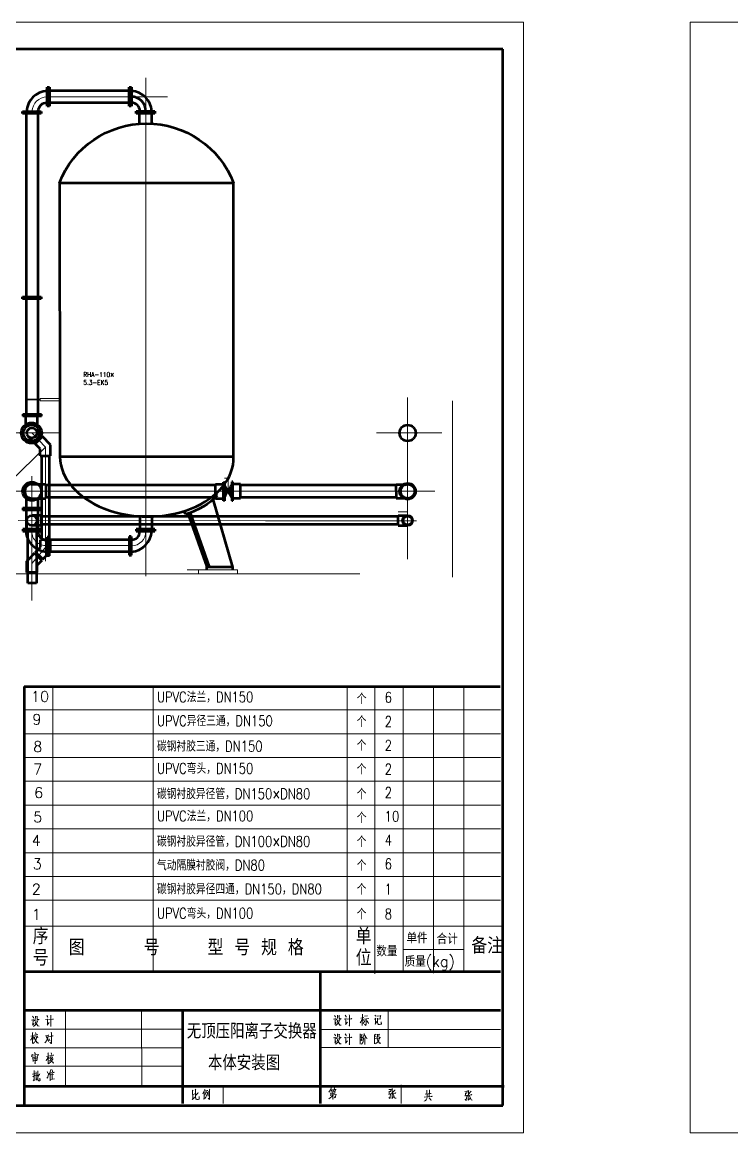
# Model space of a CAD drawing. Extents: x -13299 to -11289, y 2095 to 3220.
# Drawn here: x -12514.9 to -12246.7, y 2094.7 to 2514.7 of the extents above; entities that cross this region are included whole.
import ezdxf

# ---------------------------------------------------------------- set-up
doc = ezdxf.new("R2010")
doc.units = 0
doc.header["$LTSCALE"] = 10
doc.header["$MEASUREMENT"] = 0
doc.layers.get('0').update_dxf_attribs({"color": 4, "linetype": 'CONTINUOUS'})
for name, color, linetype, lineweight in [('1', 2, 'CONTINUOUS', 13), ('PVC', 5, 'CONTINUOUS', 53), ('管道', 7, 'CONTINUOUS', 53), ('设备', 1, 'CONTINUOUS', 53)]:
    doc.layers.add(name, color=color, linetype=linetype, lineweight=lineweight)
doc.styles.add('HZTXT', font='txt', dxfattribs={"bigfont": 'HZTXT'})
doc.styles.add('ROMANT', font='romant', dxfattribs={"width": 0.7})
doc.styles.get("Standard").update_dxf_attribs({"font": 'romant.shx', "width": 0.85, "bigfont": 'hztxt1.shx'})
doc.styles.add('STYLE1', font='SIMFANG.TTF', dxfattribs={"width": 0.8})

# ---------------------------------------------------------------- blocks, each defined once
blk = doc.blocks.new('012254')
for points in [[(1.38, 4.84), (1.47, 4.61), (1.5, 1.95)], [(2.56, 4.96), (2.44, 2.03)], [(0.28, 1.8), (3.69, 2.15), (3.53, 2.19), (3.34, 2.11)], [(1.56, 1.56), (1.47, 1.29), (1.09, 0.7), (0.78, 0.39), (0.44, 0.04)], [(0.66, 3.12), (3.34, 3.4), (3.25, 3.44), (3.03, 3.4)], [(2.38, 1.56), (3.09, 0.74), (3.25, 0.43)]]:
    blk.add_lwpolyline(points)
at = {"style": 'ROMANT', "width": 0.7}
blk.add_attdef('012254', (0, 0), '', height=0.001, dxfattribs=at)

msp = doc.modelspace()

# ---------------------------------------------------------------- hatches: boundary and pattern name
at = {"layer": '1'}
h = msp.add_hatch(color=256, dxfattribs=at)
h.paths.add_polyline_path([(-12435.71955, 2339.57522), (-12437.07675, 2337.26303), (-12437.06665, 2337.24579), (-12435.71955, 2337.24579)])
h.paths.add_polyline_path([(-12435.71955, 2337.24579), (-12437.06665, 2337.24579), (-12435.71955, 2334.94619)])
h.paths.add_polyline_path([(-12437.124, 2337.18253), (-12437.09997, 2337.24579), (-12438.42324, 2337.24579), (-12438.42324, 2334.96908)])
msp.add_hatch(color=256, dxfattribs=at).paths.add_polyline_path([(-12438.42324, 2339.50333), (-12438.42324, 2337.24579), (-12437.09997, 2337.24579), (-12437.09369, 2337.26234)])

# ---------------------------------------------------------------- linework, layer by layer
for p, q in [((-12919.44608, 2514.6696), (-12325.44608, 2514.6696)), ((-12325.44608, 2514.6696), (-12325.44608, 2094.6696)), ((-12262.39749, 2094.6696), (-12262.39749, 2514.6696)), ((-12262.39749, 2514.6696), (-11668.39749, 2514.6696)), ((-12468.21886, 2493.58157), (-12468.21886, 2389.44944)), ((-12459.92013, 2486.49535), (-12505.52621, 2486.49535)), ((-12468.21886, 2401.84474), (-12468.21886, 2305.21389)), ((-12513.52245, 2372.10706), (-12513.52245, 2371.86567)), ((-12508.11468, 2372.10706), (-12513.52245, 2372.10706)), ((-12513.52245, 2371.86567), (-12508.11468, 2371.86567)), ((-12508.11468, 2371.50603), (-12508.11468, 2372.41333)), ((-12508.11468, 2372.41333), (-12500.72235, 2372.41333)), ((-12500.70253, 2371.50603), (-12508.11468, 2371.50603)), ((-12369.21886, 2311.6143), (-12369.21886, 2372.79573)), ((-12352.27916, 2304.74016), (-12352.27916, 2371.45953)), ((-12501.22293, 2359.32646), (-12523.06891, 2359.32646)), ((-12511.21367, 2359.32646), (-12506.1322, 2354.01444)), ((-12356.22373, 2359.32646), (-12380.96325, 2359.32646)), ((-12532.59306, 2328.17909), (-12506.1322, 2354.01444)), ((-12506.1322, 2354.01444), (-12506.1322, 2310.82114)), ((-12511.2244, 2295.93741), (-12511.2244, 2343.01395)), ((-12435.71752, 2339.57867), (-12438.42121, 2334.97253)), ((-12437.08687, 2342.21941), (-12438.40382, 2342.21941)), ((-12437.99953, 2334.87719), (-12436.16513, 2339.7073)), ((-12437.08687, 2337.2803), (-12437.08687, 2342.21941)), ((-12524.72376, 2337.2803), (-12358.91482, 2337.2803)), ((-12522.70763, 2337.2803), (-12487.60892, 2337.2803)), ((-12369.21886, 2329.55248), (-12372.81886, 2329.55248)), ((-12422.94681, 2326.15951), (-12516.45628, 2326.25124)), ((-12365.83772, 2326.15951), (-12422.94681, 2326.15951)), ((-12505.42916, 2316.71092), (-12511.2244, 2309.94125)), ((-12474.35551, 2316.71092), (-12505.57991, 2316.71092)), ((-12387.23874, 2306.0832), (-12524.37295, 2306.0832)), ((-12437.7867, 2307.60639), (-12452.59472, 2307.60639)), ((-12448.31985, 2307.58295), (-12448.31985, 2306.0832)), ((-12439.67888, 2307.58295), (-12448.31985, 2307.58295)), ((-12433.49046, 2307.58295), (-12440.00317, 2307.58295)), ((-12433.51183, 2306.0832), (-12433.51183, 2307.58295)), ((-12503.34612, 2263.4608), (-12503.34612, 2155.57606)), ((-12465.34937, 2263.4608), (-12465.34937, 2155.32483)), ((-12392.04505, 2263.4608), (-12392.04505, 2155.32483)), ((-12381.55511, 2263.4608), (-12381.55511, 2154.8176)), ((-12370.94359, 2263.4608), (-12370.94359, 2155.32483)), ((-12359.49009, 2263.4608), (-12359.49009, 2155.07122)), ((-12348.01214, 2263.4608), (-12348.01214, 2155.57844)), ((-12334.11578, 2254.59545), (-12514.11578, 2254.59545)), ((-12334.11578, 2245.59545), (-12514.11578, 2245.59545)), ((-12334.11578, 2236.59545), (-12514.11578, 2236.59545)), ((-12334.11578, 2227.59545), (-12514.11578, 2227.59545)), ((-12334.11578, 2218.59545), (-12514.11578, 2218.59545)), ((-12334.11578, 2209.59545), (-12514.11578, 2209.59545)), ((-12334.11578, 2200.59545), (-12514.11578, 2200.59545)), ((-12334.11578, 2191.59545), (-12514.11578, 2191.59545)), ((-12334.11578, 2182.59545), (-12514.11578, 2182.59545)), ((-12514.59523, 2172.82414), (-12333.09645, 2172.82414)), ((-12370.94427, 2163.94768), (-12348.10225, 2163.94768)), ((-12498.57362, 2140.80821), (-12498.53274, 2112.22867)), ((-12469.77946, 2140.80821), (-12469.65398, 2112.13185)), ((-12376.53112, 2141.01703), (-12376.53112, 2126.92992)), ((-12514.13511, 2133.80821), (-12454.13511, 2133.80821)), ((-12334.13511, 2133.78396), (-12402.3336, 2133.78396)), ((-12514.13511, 2126.80821), (-12454.13511, 2126.80821)), ((-12402.3336, 2126.92992), (-12334.13511, 2126.92992)), ((-12514.13511, 2119.80821), (-12454.13511, 2119.80821)), ((-12371.63646, 2112.80821), (-12371.63646, 2105.80821)), ((-12438.91304, 2112.28134), (-12438.91304, 2105.80821)), ((-12325.44608, 2094.6696), (-12919.44608, 2094.6696)), ((-11668.39749, 2094.6696), (-12262.39749, 2094.6696))]:
    msp.add_line(p, q, dxfattribs=at)
for points in [[(-12510.99511, 2138.73321), (-12510.66511, 2138.25196), (-12510.61011, 2138.04571)], [(-12509.92261, 2138.80196), (-12509.89511, 2138.49258), (-12509.89511, 2138.14883), (-12509.95011, 2137.83946), (-12510.03261, 2137.53008), (-12510.14261, 2137.32383), (-12510.25261, 2137.15196), (-12510.39011, 2136.98008)], [(-12509.86761, 2138.52696), (-12509.12511, 2138.59571), (-12509.18011, 2138.69883), (-12509.26261, 2138.42383), (-12509.26261, 2138.18321), (-12509.26261, 2137.97696), (-12509.26261, 2137.73633), (-12509.23511, 2137.63321), (-12509.18011, 2137.53008), (-12509.07011, 2137.49571), (-12508.93261, 2137.46133), (-12508.74011, 2137.46133), (-12508.63011, 2137.49571), (-12508.54761, 2137.56446)], [(-12505.619, 2139.00957), (-12505.399, 2138.66582), (-12505.289, 2138.49395), (-12505.234, 2138.2877)], [(-12504.0515, 2139.1127), (-12504.024, 2138.87207), (-12504.024, 2134.8502), (-12504.0515, 2135.1252), (-12504.024, 2135.46895)], [(-12397.22168, 2137.59695), (-12396.47918, 2137.73445), (-12396.58918, 2137.87195), (-12396.61668, 2137.59695), (-12396.64418, 2135.77508), (-12396.78168, 2135.63758), (-12396.20418, 2136.35945)], [(-12396.80918, 2139.0407), (-12396.47918, 2138.55945), (-12396.42418, 2138.3532)], [(-12395.73668, 2139.10945), (-12395.70918, 2138.80008), (-12395.70918, 2138.45633), (-12395.76418, 2138.14695), (-12395.84668, 2137.83758), (-12395.95668, 2137.63133), (-12396.06668, 2137.45945), (-12396.20418, 2137.28758)], [(-12395.68168, 2138.83445), (-12394.93918, 2138.9032), (-12394.99418, 2139.00633), (-12395.07668, 2138.73133), (-12395.07668, 2138.4907), (-12395.07668, 2138.28445), (-12395.07668, 2138.04383), (-12395.04918, 2137.9407), (-12394.99418, 2137.83758), (-12394.88418, 2137.8032), (-12394.74668, 2137.76883), (-12394.55418, 2137.76883), (-12394.44418, 2137.8032), (-12394.36168, 2137.87195)], [(-12393.23418, 2137.63133), (-12392.46418, 2137.76883), (-12392.51918, 2137.83758), (-12392.57418, 2135.70633), (-12392.68418, 2135.56883), (-12391.94168, 2136.53133)], [(-12392.82168, 2139.1782), (-12392.60168, 2138.83445), (-12392.49168, 2138.66258), (-12392.43668, 2138.45633)], [(-12392.10668, 2137.63133), (-12390.31918, 2137.8032), (-12390.42918, 2137.83758), (-12390.64918, 2137.76883)], [(-12391.25418, 2139.28133), (-12391.22668, 2139.0407), (-12391.22668, 2135.01883), (-12391.25418, 2135.29383), (-12391.22668, 2135.63758)], [(-12386.33125, 2137.97056), (-12386.46875, 2137.55806), (-12386.68875, 2137.07681), (-12386.93625, 2136.62994), (-12387.15625, 2136.28619)], [(-12386.96375, 2138.00494), (-12385.78125, 2138.21119)], [(-12386.33125, 2139.48306), (-12386.35875, 2135.87369), (-12386.41375, 2135.22056), (-12386.44125, 2135.56431), (-12386.38625, 2135.94244)], [(-12385.72625, 2137.69556), (-12383.93875, 2137.93619)], [(-12385.47875, 2138.72681), (-12384.37875, 2138.93306)], [(-12381.90375, 2137.69556), (-12381.18875, 2137.86744), (-12381.29875, 2137.97056), (-12381.35375, 2135.97681), (-12381.46375, 2135.77056), (-12380.80375, 2136.73306)], [(-12381.60125, 2139.17369), (-12381.27125, 2138.89869), (-12381.18875, 2138.76119), (-12381.18875, 2138.58931), (-12381.21625, 2138.82994)], [(-12380.66625, 2138.76119), (-12379.40125, 2138.93306), (-12379.48375, 2139.03619), (-12379.64875, 2137.79869), (-12379.48375, 2137.79869), (-12380.55625, 2137.69556)], [(-12380.61125, 2138.07369), (-12380.55625, 2137.55806), (-12380.55625, 2136.38931), (-12380.52875, 2136.01119), (-12380.47375, 2135.83931), (-12380.39125, 2135.73619), (-12380.25375, 2135.66744), (-12380.03375, 2135.63306), (-12379.78625, 2135.59869), (-12379.09875, 2135.70181), (-12379.15375, 2136.59556), (-12379.15375, 2135.70181)], [(-12511.40761, 2137.28946), (-12510.66511, 2137.42696), (-12510.77511, 2137.56446), (-12510.80261, 2137.28946), (-12510.83011, 2135.46758), (-12510.96761, 2135.33008), (-12510.39011, 2136.05196)], [(-12510.03261, 2136.87696), (-12508.96011, 2137.04883), (-12509.04261, 2137.15196), (-12509.15261, 2136.87696), (-12509.29011, 2136.53321), (-12509.42761, 2136.25821), (-12509.56511, 2136.01758), (-12509.78511, 2135.70821), (-12510.03261, 2135.43321), (-12510.28011, 2135.19258), (-12510.47261, 2135.02071), (-12510.63761, 2134.91758)], [(-12510.06011, 2136.56758), (-12510.00511, 2136.56758), (-12508.98761, 2135.05508), (-12508.46511, 2135.02071), (-12508.98761, 2135.12383), (-12509.12511, 2135.26133)], [(-12506.0315, 2137.4627), (-12505.2615, 2137.6002), (-12505.3165, 2137.66895), (-12505.3715, 2135.5377), (-12505.4815, 2135.4002), (-12504.739, 2136.3627)], [(-12504.904, 2137.4627), (-12503.1165, 2137.63457), (-12503.2265, 2137.66895), (-12503.4465, 2137.6002)], [(-12395.84668, 2137.18445), (-12394.77418, 2137.35633), (-12394.85668, 2137.45945), (-12394.96668, 2137.18445), (-12395.10418, 2136.8407), (-12395.24168, 2136.5657), (-12395.37918, 2136.32508), (-12395.59918, 2136.0157), (-12395.84668, 2135.7407), (-12396.09418, 2135.50008), (-12396.28668, 2135.3282), (-12396.45168, 2135.22508)], [(-12395.87418, 2136.87508), (-12395.81918, 2136.87508), (-12394.80168, 2135.36258), (-12394.27918, 2135.3282), (-12394.80168, 2135.43133), (-12394.93918, 2135.56883)], [(-12386.27625, 2137.62681), (-12385.86375, 2137.17994)], [(-12385.36875, 2137.14556), (-12385.39625, 2137.00806), (-12385.97375, 2135.97681)], [(-12385.01125, 2137.69556), (-12384.92875, 2137.48931), (-12384.92875, 2135.77056), (-12384.95625, 2135.39244), (-12384.98375, 2135.25494), (-12385.50625, 2135.80494), (-12384.98375, 2135.32369)], [(-12384.57125, 2137.00806), (-12384.07625, 2136.32056), (-12383.99375, 2136.04556), (-12384.18625, 2136.49244)], [(-12510.96933, 2131.26584), (-12511.13433, 2130.78459), (-12511.32683, 2130.37209), (-12511.51933, 2129.99397), (-12511.73933, 2129.65022)], [(-12510.58433, 2131.50647), (-12511.62933, 2131.26584)], [(-12511.05183, 2132.64084), (-12510.91433, 2132.43459), (-12510.96933, 2132.50334), (-12510.96933, 2128.44709), (-12511.02433, 2128.68772), (-12510.96933, 2129.03147)], [(-12510.94183, 2131.09397), (-12510.55683, 2130.64709)], [(-12509.48433, 2130.78459), (-12509.45683, 2130.50959), (-12509.62183, 2130.02834), (-12509.78683, 2129.65022), (-12509.97933, 2129.34084), (-12510.14433, 2129.10022), (-12510.30933, 2128.85959), (-12510.50183, 2128.65334), (-12510.74933, 2128.44709)], [(-12509.97933, 2131.30022), (-12510.00683, 2131.02522), (-12510.28183, 2130.54397), (-12510.47433, 2130.20022), (-12510.58433, 2130.06272)], [(-12510.33683, 2131.54084), (-12508.93433, 2131.78147), (-12509.04433, 2131.81584), (-12509.18183, 2131.74709)], [(-12510.22683, 2130.30334), (-12510.14433, 2130.23459), (-12509.18183, 2128.65334), (-12508.65933, 2128.61897), (-12509.15433, 2128.72209), (-12509.29183, 2128.85959)], [(-12509.92433, 2132.64084), (-12509.75933, 2132.33147), (-12509.70433, 2132.12522), (-12509.70433, 2131.91897)], [(-12509.45683, 2131.30022), (-12509.12683, 2130.92209), (-12509.04433, 2130.75022), (-12508.93433, 2130.54397)], [(-12506.12637, 2131.36897), (-12504.91637, 2131.57522), (-12504.99887, 2131.67834), (-12505.08137, 2131.26584), (-12505.19137, 2130.85334), (-12505.30137, 2130.40647), (-12505.52137, 2129.85647), (-12505.76887, 2129.40959), (-12505.79637, 2129.34084), (-12506.01637, 2129.03147), (-12506.29137, 2128.68772)], [(-12505.85137, 2131.12834), (-12505.10887, 2129.78772), (-12504.97137, 2129.40959), (-12504.94387, 2129.16897)], [(-12504.86137, 2130.99084), (-12504.77887, 2130.95647), (-12503.18387, 2131.30022), (-12503.29387, 2131.33459), (-12503.40387, 2131.26584)], [(-12504.66887, 2130.22072), (-12504.42137, 2129.70509), (-12504.39387, 2129.46447)], [(-12503.92637, 2132.67522), (-12503.87137, 2132.29709), (-12503.87137, 2129.75334), (-12503.87137, 2129.68459), (-12503.84387, 2128.82522), (-12503.87137, 2128.48147), (-12503.89887, 2128.41272), (-12504.50387, 2128.96272), (-12503.89887, 2128.48147)], [(-12397.22168, 2130.53979), (-12396.47918, 2130.67729), (-12396.58918, 2130.81479), (-12396.61668, 2130.53979), (-12396.64418, 2128.71792), (-12396.78168, 2128.58042), (-12396.20418, 2129.30229)], [(-12396.80918, 2131.98354), (-12396.47918, 2131.50229), (-12396.42418, 2131.29604)], [(-12395.84668, 2130.12729), (-12394.77418, 2130.29917), (-12394.85668, 2130.40229), (-12394.96668, 2130.12729), (-12395.10418, 2129.78354), (-12395.24168, 2129.50854), (-12395.37918, 2129.26792), (-12395.59918, 2128.95854), (-12395.84668, 2128.68354), (-12396.09418, 2128.44292), (-12396.28668, 2128.27104), (-12396.45168, 2128.16792)], [(-12395.73668, 2132.05229), (-12395.70918, 2131.74292), (-12395.70918, 2131.39917), (-12395.76418, 2131.08979), (-12395.84668, 2130.78042), (-12395.95668, 2130.57417), (-12396.06668, 2130.40229), (-12396.20418, 2130.23042)], [(-12395.87418, 2129.81792), (-12395.81918, 2129.81792), (-12394.80168, 2128.30542), (-12394.27918, 2128.27104), (-12394.80168, 2128.37417), (-12394.93918, 2128.51167)], [(-12395.68168, 2131.77729), (-12394.93918, 2131.84604), (-12394.99418, 2131.94917), (-12395.07668, 2131.67417), (-12395.07668, 2131.43354), (-12395.07668, 2131.22729), (-12395.07668, 2130.98667), (-12395.04918, 2130.88354), (-12394.99418, 2130.78042), (-12394.88418, 2130.74604), (-12394.74668, 2130.71167), (-12394.55418, 2130.71167), (-12394.44418, 2130.74604), (-12394.36168, 2130.81479)], [(-12393.23418, 2130.57417), (-12392.46418, 2130.71167), (-12392.51918, 2130.78042), (-12392.57418, 2128.64917), (-12392.68418, 2128.51167), (-12391.94168, 2129.47417)], [(-12392.82168, 2132.12104), (-12392.60168, 2131.77729), (-12392.49168, 2131.60542), (-12392.43668, 2131.39917)], [(-12392.10668, 2130.57417), (-12390.31918, 2130.74604), (-12390.42918, 2130.78042), (-12390.64918, 2130.71167)], [(-12391.25418, 2132.22417), (-12391.22668, 2131.98354), (-12391.22668, 2127.96167), (-12391.25418, 2128.23667), (-12391.22668, 2128.58042)], [(-12387.17884, 2132.08233), (-12387.12384, 2131.70421), (-12387.12384, 2128.19796), (-12387.17884, 2128.43858), (-12387.15134, 2128.74796)], [(-12387.09634, 2131.70421), (-12386.35384, 2131.77296), (-12386.43634, 2131.84171), (-12386.79384, 2130.98233), (-12386.79384, 2130.91358), (-12386.73884, 2130.81046), (-12386.65634, 2130.67296), (-12386.60134, 2130.53546), (-12386.54634, 2130.39796), (-12386.51884, 2130.19171), (-12386.51884, 2130.01983), (-12386.54634, 2129.84796), (-12386.57384, 2129.71046), (-12386.62884, 2129.60733), (-12386.93134, 2129.95108)], [(-12385.94134, 2130.60421), (-12385.88634, 2130.39796), (-12385.94134, 2130.32921), (-12385.94134, 2130.05421), (-12385.96884, 2129.64171), (-12386.02384, 2129.36671), (-12386.07884, 2129.09171), (-12386.16134, 2128.85108), (-12386.29884, 2128.64483), (-12386.43634, 2128.47296), (-12386.57384, 2128.30108), (-12386.73884, 2128.12921)], [(-12385.58384, 2132.25421), (-12385.58384, 2132.08233), (-12385.66634, 2131.84171), (-12385.80384, 2131.49796), (-12385.94134, 2131.18858), (-12386.07884, 2130.91358), (-12386.21634, 2130.67296), (-12386.38134, 2130.43233)], [(-12385.63884, 2131.80733), (-12384.81384, 2130.43233), (-12384.48384, 2130.36358), (-12384.81384, 2130.50108), (-12385.00634, 2130.74171)], [(-12385.39134, 2130.63858), (-12385.33634, 2130.53546), (-12385.36384, 2130.50108), (-12385.33634, 2128.06046), (-12385.36384, 2128.33546), (-12385.33634, 2128.64483)], [(-12381.70634, 2131.84171), (-12381.67884, 2131.53233), (-12381.67884, 2128.26671), (-12381.67884, 2128.54171), (-12381.67884, 2128.81671)], [(-12381.04634, 2131.94483), (-12381.32134, 2131.70421), (-12381.65134, 2131.53233)], [(-12381.65134, 2130.98233), (-12381.07384, 2131.11983)], [(-12381.07384, 2130.46671), (-12381.65134, 2130.29483)], [(-12380.68884, 2130.19171), (-12380.66134, 2130.19171), (-12379.78134, 2130.29483), (-12379.83634, 2130.39796), (-12379.97384, 2130.01983), (-12380.05634, 2129.77921), (-12380.13884, 2129.57296), (-12380.24884, 2129.36671), (-12380.38634, 2129.16046), (-12380.55134, 2128.95421), (-12380.68884, 2128.81671), (-12380.85384, 2128.67921), (-12381.04634, 2128.50733), (-12381.18384, 2128.40421), (-12381.32134, 2128.30108)], [(-12380.63384, 2132.01358), (-12380.57884, 2131.70421), (-12380.60634, 2131.22296), (-12380.63384, 2130.91358), (-12380.68884, 2130.70733), (-12380.74384, 2130.53546), (-12380.82634, 2130.43233), (-12380.90884, 2130.29483)], [(-12380.74384, 2129.91671), (-12380.66134, 2129.81358), (-12379.80884, 2128.50733), (-12379.39634, 2128.50733), (-12379.78134, 2128.54171), (-12379.91884, 2128.67921)], [(-12380.57884, 2131.73858), (-12379.89134, 2131.87608), (-12379.94634, 2131.91046), (-12380.02884, 2131.70421), (-12380.05634, 2131.42921), (-12380.05634, 2131.05108), (-12380.02884, 2130.87921), (-12380.00134, 2130.77608), (-12379.91884, 2130.74171), (-12379.80884, 2130.67296), (-12379.47884, 2130.74171)], [(-12511.18761, 2124.38946), (-12511.18761, 2124.08008), (-12511.24261, 2123.83946), (-12511.29761, 2123.59883), (-12511.35261, 2123.42696)], [(-12511.18761, 2124.01133), (-12508.71261, 2124.21758), (-12508.76761, 2124.32071), (-12509.09761, 2123.77071)], [(-12510.94011, 2123.46133), (-12510.88511, 2123.15196), (-12510.77511, 2121.63946), (-12510.80261, 2121.91446), (-12509.42761, 2122.05196), (-12509.59261, 2122.08633), (-12509.89511, 2122.01758)], [(-12509.42761, 2122.05196), (-12509.31761, 2121.88008), (-12509.15261, 2123.53008), (-12509.09761, 2123.39258), (-12510.83011, 2123.15196)], [(-12510.55511, 2122.60196), (-12509.56511, 2122.73946)], [(-12510.19761, 2124.97383), (-12510.03261, 2124.63008), (-12509.97761, 2124.38946)], [(-12510.08761, 2123.90821), (-12510.03261, 2123.83946), (-12510.06011, 2120.71133), (-12510.11511, 2121.02071), (-12510.06011, 2121.39883)], [(-12505.07509, 2123.49571), (-12505.32259, 2122.94571), (-12505.51509, 2122.53321), (-12505.68009, 2122.22383), (-12505.90009, 2121.91446)], [(-12504.69009, 2123.73633), (-12505.76259, 2123.53008)], [(-12505.18509, 2124.93946), (-12505.07509, 2124.76758), (-12505.10259, 2124.80196), (-12505.10259, 2120.74571), (-12505.13009, 2121.05508), (-12505.10259, 2121.39883)], [(-12505.07509, 2123.25508), (-12504.71759, 2122.84258)], [(-12503.26009, 2122.73946), (-12503.34259, 2122.49883), (-12503.67259, 2121.94883), (-12504.00259, 2121.60508), (-12504.36009, 2121.22696), (-12504.66259, 2120.95196), (-12504.91009, 2120.74571)], [(-12503.45259, 2123.42696), (-12503.48009, 2123.25508), (-12503.81009, 2122.73946), (-12503.83759, 2122.70508), (-12504.08509, 2122.36133), (-12504.36009, 2122.01758), (-12504.66259, 2121.70821)], [(-12504.47009, 2123.77071), (-12502.93009, 2124.04571), (-12503.04009, 2124.08008), (-12503.26009, 2123.97696)], [(-12503.92009, 2123.80508), (-12503.94759, 2123.59883), (-12504.41509, 2122.77383), (-12504.47009, 2122.73946), (-12503.61759, 2122.98008)], [(-12504.00259, 2124.87071), (-12503.81009, 2124.52696), (-12503.78259, 2124.38946), (-12503.81009, 2124.28633)], [(-12503.78259, 2121.81133), (-12503.23259, 2121.22696), (-12503.12259, 2120.95196), (-12503.28759, 2121.29571)], [(-12510.96288, 2116.87696), (-12510.90788, 2116.87696), (-12509.94538, 2117.11758)], [(-12510.35788, 2118.28633), (-12510.33038, 2118.01133), (-12510.38538, 2114.43633), (-12510.41288, 2114.29883), (-12510.79788, 2114.67696), (-12510.41288, 2114.36758)], [(-12509.69788, 2117.70196), (-12509.64288, 2117.53008), (-12509.67038, 2114.67696), (-12509.78038, 2114.57383), (-12509.23038, 2115.12383)], [(-12509.01038, 2118.11446), (-12508.95538, 2117.90821), (-12509.01038, 2115.36446), (-12508.98288, 2115.05508), (-12508.98288, 2114.84883), (-12508.95538, 2114.67696), (-12508.90038, 2114.53946), (-12508.81788, 2114.43633), (-12508.76288, 2114.40196), (-12508.65288, 2114.36758), (-12508.54288, 2114.36758), (-12508.26788, 2114.36758), (-12508.18538, 2114.43633), (-12508.15788, 2114.47071), (-12508.24038, 2115.36446), (-12508.18538, 2114.43633), (-12508.24038, 2114.40196)], [(-12508.29538, 2116.91133), (-12508.37788, 2116.67071), (-12508.98288, 2115.91446)], [(-12505.57288, 2115.63946), (-12505.57288, 2115.63946), (-12505.32538, 2115.33008), (-12504.77538, 2117.18633)], [(-12505.51788, 2117.87383), (-12505.29788, 2117.56446), (-12505.16038, 2117.18633)], [(-12504.08788, 2118.63008), (-12504.08788, 2118.45821), (-12504.30788, 2117.73633), (-12504.52788, 2117.18633), (-12504.77538, 2116.63633)], [(-12504.36288, 2117.39258), (-12504.33538, 2115.05508), (-12504.36288, 2114.60821), (-12504.39038, 2114.26446), (-12504.39038, 2114.57383)], [(-12504.19788, 2117.28946), (-12502.87788, 2117.53008), (-12502.93288, 2117.56446), (-12503.18038, 2117.49571), (-12503.59288, 2117.39258), (-12503.59288, 2114.91758)], [(-12503.70288, 2118.59571), (-12503.48288, 2118.04571), (-12503.48288, 2117.90821), (-12503.45538, 2117.73633)], [(-12510.93538, 2115.77696), (-12509.94538, 2116.43008)], [(-12509.23038, 2116.36133), (-12509.64288, 2116.18946)], [(-12504.14288, 2114.84883), (-12502.74038, 2115.02071)], [(-12504.08788, 2116.53321), (-12503.01538, 2116.70508)], [(-12450.61107, 2110.82502), (-12450.33607, 2110.61877), (-12450.50107, 2110.68752), (-12450.44607, 2107.38752), (-12450.61107, 2107.25002), (-12449.56607, 2108.17814)], [(-12450.30857, 2109.20939), (-12449.70357, 2109.41564)], [(-12449.48357, 2111.20314), (-12449.26357, 2110.96252), (-12449.34607, 2111.03127), (-12449.34607, 2110.30939), (-12449.34607, 2109.58752), (-12449.34607, 2108.93439), (-12449.34607, 2108.45314), (-12449.34607, 2108.41877), (-12449.34607, 2108.28127), (-12449.31857, 2107.62814), (-12449.23607, 2107.45627), (-12449.12607, 2107.35314), (-12448.87857, 2107.28439), (-12448.38357, 2107.31877), (-12448.02607, 2107.42189), (-12447.99857, 2107.45627), (-12448.05357, 2108.35002)], [(-12449.34607, 2108.76252), (-12448.54857, 2109.65627), (-12448.41107, 2109.96564)], [(-12445.82607, 2111.20314), (-12445.85357, 2111.03127), (-12446.18357, 2110.27502), (-12446.45857, 2109.82814), (-12446.67857, 2109.41564)], [(-12446.12857, 2110.27502), (-12446.15607, 2107.35314), (-12446.18357, 2107.55939), (-12446.18357, 2107.59377), (-12446.15607, 2107.90314)], [(-12445.35857, 2110.41252), (-12445.33107, 2110.34377), (-12445.46857, 2109.86252), (-12445.60607, 2109.41564), (-12445.74357, 2109.10627), (-12445.85357, 2108.86564)], [(-12445.35857, 2109.75939), (-12444.80857, 2109.86252), (-12444.86357, 2109.96564), (-12444.91857, 2109.58752), (-12445.02857, 2109.24377), (-12445.08357, 2108.96877), (-12445.19357, 2108.69377), (-12445.33107, 2108.45314), (-12445.46857, 2108.17814), (-12445.60607, 2107.97189), (-12445.74357, 2107.73127), (-12445.85357, 2107.62814)], [(-12445.79857, 2110.51564), (-12445.74357, 2110.48127), (-12445.68857, 2110.48127), (-12444.72607, 2110.68752), (-12444.80857, 2110.68752), (-12444.94607, 2110.61877)], [(-12444.14857, 2111.16877), (-12444.03857, 2111.03127), (-12444.09357, 2110.99689), (-12444.06607, 2107.59377), (-12444.06607, 2107.55939), (-12444.09357, 2107.35314), (-12444.14857, 2107.28439), (-12444.58857, 2107.80002), (-12444.14857, 2107.31877), (-12444.09357, 2107.45627)], [(-12444.56107, 2110.24064), (-12444.50607, 2110.17189), (-12444.56107, 2110.13752), (-12444.56107, 2108.48752), (-12444.58857, 2108.65939), (-12444.56107, 2108.86564)], [(-12397.46502, 2109.01455), (-12397.65752, 2108.63643), (-12397.96002, 2108.29268), (-12398.31752, 2107.9833), (-12398.59252, 2107.77705), (-12398.81252, 2107.63955), (-12399.00502, 2107.5708)], [(-12398.07002, 2111.73018), (-12398.09752, 2111.52393), (-12398.37252, 2110.93955), (-12398.56502, 2110.5958), (-12398.73002, 2110.35518), (-12398.97752, 2110.0458)], [(-12398.53929, 2110.77988), (-12397.57679, 2110.98613), (-12397.65929, 2111.0205), (-12397.82429, 2110.95175)], [(-12398.29002, 2110.08018), (-12396.64002, 2110.3208), (-12396.69502, 2110.35518), (-12396.75002, 2109.66768), (-12396.66752, 2109.66768), (-12398.29002, 2109.46143), (-12398.31752, 2109.6333), (-12398.29002, 2109.46143), (-12398.29002, 2108.87705), (-12398.34502, 2108.77393), (-12398.37252, 2108.84268), (-12397.08002, 2109.0833), (-12396.20002, 2109.18643), (-12396.28252, 2109.28955), (-12396.36502, 2108.87705), (-12396.42002, 2108.3958), (-12396.50252, 2108.08643), (-12396.58502, 2107.88018), (-12396.94252, 2108.32705), (-12396.55752, 2107.9833)], [(-12398.09752, 2110.90518), (-12397.85002, 2110.56143), (-12397.82252, 2110.42393)], [(-12397.46502, 2110.14893), (-12397.43752, 2107.74268), (-12397.41002, 2107.36455), (-12397.46502, 2107.53643), (-12397.43752, 2107.8458)], [(-12396.88752, 2111.6958), (-12396.91502, 2111.5583), (-12397.13502, 2110.97393), (-12397.30002, 2110.69893), (-12397.43752, 2110.4583)], [(-12397.30179, 2110.81425), (-12396.25679, 2111.08925), (-12396.36679, 2111.08925), (-12396.55929, 2111.0205)], [(-12396.91502, 2111.0083), (-12396.55752, 2110.7333), (-12396.50252, 2110.56143)], [(-12376.37536, 2110.98095), (-12375.41286, 2111.08408), (-12375.49536, 2111.1872), (-12375.68786, 2110.25908), (-12375.57786, 2110.25908), (-12376.15536, 2110.15595), (-12376.18286, 2110.39658), (-12376.15536, 2110.0872), (-12376.21036, 2109.15908), (-12376.26536, 2109.2622), (-12375.55036, 2109.36533), (-12375.60536, 2109.50283), (-12375.63286, 2109.2622), (-12375.77036, 2108.23095), (-12375.85286, 2107.92158), (-12375.90786, 2107.71533), (-12375.96286, 2107.57783), (-12376.32036, 2108.05908), (-12375.96286, 2107.64658), (-12375.90786, 2107.71533)], [(-12375.41286, 2109.46845), (-12373.70786, 2109.70908), (-12373.84536, 2109.74345), (-12374.06536, 2109.6747)], [(-12375.05536, 2111.35908), (-12374.94536, 2111.22158), (-12375.00036, 2111.25595), (-12375.08286, 2107.7497), (-12375.13786, 2107.6122), (-12374.53286, 2108.2997)], [(-12374.02539, 2110.86404), (-12374.08039, 2110.76091), (-12375.01539, 2109.72966)], [(-12374.78036, 2109.5372), (-12374.01036, 2107.78408), (-12373.57036, 2107.71533), (-12374.01036, 2107.81845), (-12374.12036, 2108.0247)], [(-12347.57205, 2110.33011), (-12346.60955, 2110.43323), (-12346.69205, 2110.53636), (-12346.88455, 2109.60823), (-12346.77455, 2109.60823), (-12347.35205, 2109.50511), (-12347.37955, 2109.74573), (-12347.35205, 2109.43636), (-12347.40705, 2108.50823), (-12347.46205, 2108.61136), (-12346.74705, 2108.71448), (-12346.80205, 2108.85198), (-12346.82955, 2108.61136), (-12346.96705, 2107.58011), (-12347.04955, 2107.27073), (-12347.10455, 2107.06448), (-12347.15955, 2106.92698), (-12347.51705, 2107.40823), (-12347.15955, 2106.99573), (-12347.10455, 2107.06448)], [(-12346.60955, 2108.81761), (-12344.90455, 2109.05823), (-12345.04205, 2109.09261), (-12345.26205, 2109.02386)], [(-12346.25205, 2110.70823), (-12346.14205, 2110.57073), (-12346.19705, 2110.60511), (-12346.27955, 2107.09886), (-12346.33455, 2106.96136), (-12345.72955, 2107.64886)], [(-12345.23455, 2110.36448), (-12345.28955, 2110.26136), (-12346.22455, 2109.23011)], [(-12345.97705, 2108.88636), (-12345.20705, 2107.13323), (-12344.76705, 2107.06448), (-12345.20705, 2107.16761), (-12345.31705, 2107.37386)]]:
    msp.add_lwpolyline(points, dxfattribs=at)
for centre, radius, start, end in [((-12505.30896, 2480.57348), 5.92585, 92.1010687, 176.6049264), ((-12505.90292, 2322.06469), 5.35672, 179.5779204, 273.6501972), ((-12473.63126, 2322.04828), 5.42681, 270.94466, 0.9225373)]:
    msp.add_arc(centre, radius, start, end, dxfattribs=at)
at = {"layer": 'PVC'}
for p, q in [((-12507.48545, 2358.23725), (-12509.9648, 2360.78316)), ((-12510.2344, 2355.56018), (-12512.66442, 2358.05544)), ((-12510.2344, 2355.56018), (-12507.48545, 2358.23725)), ((-12509.98447, 2355.25389), (-12507.28485, 2357.98162)), ((-12507.63555, 2358.09108), (-12507.41107, 2357.85407)), ((-12504.23622, 2354.84387), (-12507.28485, 2357.98162)), ((-12510.04436, 2355.74525), (-12509.79024, 2355.45014)), ((-12508.07333, 2353.28418), (-12509.98447, 2355.25389)), ((-12508.07333, 2350.64308), (-12508.07333, 2353.28418)), ((-12504.23622, 2353.70606), (-12504.23622, 2354.84387)), ((-12504.23622, 2350.64308), (-12504.23622, 2353.70606)), ((-12508.07333, 2350.64308), (-12504.23622, 2350.64308)), ((-12507.50417, 2318.94599), (-12507.50417, 2350.64308)), ((-12504.61532, 2318.94576), (-12504.61532, 2350.64308)), ((-12511.5989, 2339.99177), (-12505.96116, 2339.99177)), ((-12505.96116, 2339.99177), (-12505.96116, 2334.56884)), ((-12441.77537, 2339.57142), (-12505.96116, 2339.57848)), ((-12473.40893, 2339.57481), (-12505.96116, 2339.57848)), ((-12441.77537, 2334.51992), (-12441.77537, 2339.94285)), ((-12441.77537, 2339.94285), (-12438.82894, 2339.94285)), ((-12432.3288, 2339.94285), (-12435.27524, 2339.94285)), ((-12432.3288, 2334.51992), (-12432.3288, 2339.94285)), ((-12373.56553, 2339.57142), (-12432.3288, 2339.57142)), ((-12373.56553, 2337.25976), (-12373.56553, 2339.86976)), ((-12373.56553, 2339.86976), (-12370.68553, 2339.86976)), ((-12373.56553, 2337.25976), (-12373.56553, 2334.64976)), ((-12511.5989, 2334.56884), (-12505.96116, 2334.56884)), ((-12441.77537, 2334.95137), (-12505.95964, 2334.94447)), ((-12441.77537, 2334.51992), (-12438.83448, 2334.51992)), ((-12432.3288, 2334.51992), (-12435.27524, 2334.51992)), ((-12373.56553, 2334.95776), (-12432.3288, 2334.95179)), ((-12373.56553, 2334.64976), (-12370.68553, 2334.64976)), ((-12507.70604, 2328.16979), (-12511.25975, 2328.16979)), ((-12507.70604, 2328.16979), (-12507.70604, 2324.33268)), ((-12372.81886, 2327.79437), (-12507.70604, 2327.79437)), ((-12372.81886, 2328.16673), (-12369.33584, 2328.16673)), ((-12372.81886, 2324.32962), (-12372.81886, 2328.16673)), ((-12513.14328, 2322.76497), (-12513.14328, 2326.24799)), ((-12512.83001, 2302.56209), (-12512.83001, 2322.76497)), ((-12507.70604, 2324.33268), (-12511.18906, 2324.33268)), ((-12509.54303, 2322.76497), (-12509.54303, 2302.58433)), ((-12509.30617, 2322.76497), (-12509.30617, 2326.31869)), ((-12372.81886, 2324.7043), (-12507.70604, 2324.7043)), ((-12372.81886, 2324.32962), (-12369.26515, 2324.32962)), ((-12508.04614, 2316.14063), (-12508.04614, 2318.94603)), ((-12504.19662, 2318.94576), (-12508.04614, 2318.94603)), ((-12504.21312, 2314.57092), (-12504.19662, 2318.94576)), ((-12509.89372, 2314.25333), (-12508.04614, 2316.14063)), ((-12509.89372, 2314.25333), (-12507.15178, 2311.56909)), ((-12505.00907, 2313.75786), (-12504.21312, 2314.57092)), ((-12512.42242, 2311.65127), (-12513.21837, 2310.83821)), ((-12513.21837, 2310.83821), (-12513.21837, 2306.52404)), ((-12510.27971, 2313.84004), (-12512.42242, 2311.65127)), ((-12507.53777, 2311.1558), (-12510.27971, 2313.84004)), ((-12509.54303, 2313.91002), (-12509.90623, 2313.47441)), ((-12507.53777, 2311.1558), (-12509.38535, 2309.2685)), ((-12507.44354, 2311.85472), (-12507.79445, 2311.48139)), ((-12507.15178, 2311.56909), (-12505.00907, 2313.75786)), ((-12509.39759, 2306.52404), (-12513.21837, 2306.52404)), ((-12509.38535, 2309.2685), (-12509.39759, 2306.52404)), ((-12509.55315, 2302.56209), (-12512.83001, 2302.56209))]:
    msp.add_line(p, q, dxfattribs=at)
for centre, radius in [((-12511.2244, 2359.32646), 1.91888), ((-12369.21886, 2337.2803), 3.01179), ((-12369.21886, 2337.2803), 2.68938), ((-12511.2244, 2326.25124), 1.91888), ((-12369.21886, 2326.23669), 1.9051), ((-12369.20466, 2326.22377), 1.67968)]:
    msp.add_circle(centre, radius, dxfattribs=at)
msp.add_arc((-12511.20338, 2337.2803), 2.74016, 98.2993471, 261.7006529, dxfattribs=at)
at = {"layer": '管道'}
for p, q in [((-12474.45109, 2488.74773), (-12505.52466, 2488.74773)), ((-12505.41578, 2490.05967), (-12505.00557, 2490.05967)), ((-12505.41578, 2482.97132), (-12505.41578, 2490.05967)), ((-12505.00557, 2490.05967), (-12505.00557, 2482.97132)), ((-12505.00278, 2490.05967), (-12504.59257, 2490.05967)), ((-12505.00278, 2482.97132), (-12505.00278, 2490.05967)), ((-12504.59257, 2490.05967), (-12504.59257, 2482.97132)), ((-12474.45109, 2490.05967), (-12474.04089, 2490.05967)), ((-12474.45109, 2482.97132), (-12474.45109, 2490.05967)), ((-12474.04089, 2490.05967), (-12474.04089, 2482.97132)), ((-12474.03809, 2490.05967), (-12473.62788, 2490.05967)), ((-12474.03809, 2482.97132), (-12474.03809, 2490.05967)), ((-12473.62788, 2490.05967), (-12473.62788, 2482.97132)), ((-12474.45109, 2484.17106), (-12505.59306, 2484.17106)), ((-12504.62347, 2482.95584), (-12505.40678, 2482.95584)), ((-12473.65878, 2482.95584), (-12474.44209, 2482.95584)), ((-12514.78825, 2480.51421), (-12514.78825, 2480.92441)), ((-12514.78825, 2480.92441), (-12507.6999, 2480.92441)), ((-12507.6999, 2480.51421), (-12514.78825, 2480.51421)), ((-12514.78825, 2480.1012), (-12514.78825, 2480.51141)), ((-12514.78825, 2480.51141), (-12507.6999, 2480.51141)), ((-12507.6999, 2480.1012), (-12514.78825, 2480.1012)), ((-12513.37505, 2480.1012), (-12513.37505, 2366.46099)), ((-12508.96163, 2480.1012), (-12508.96163, 2366.46099)), ((-12507.68442, 2480.89351), (-12507.68442, 2480.11021)), ((-12471.79539, 2480.9805), (-12464.70704, 2480.9805)), ((-12471.79539, 2480.57029), (-12471.79539, 2480.9805)), ((-12464.70704, 2480.57029), (-12471.79539, 2480.57029)), ((-12471.79539, 2480.5675), (-12464.70704, 2480.5675)), ((-12471.79539, 2480.15729), (-12471.79539, 2480.5675)), ((-12464.70704, 2480.15729), (-12471.79539, 2480.15729)), ((-12470.51732, 2476.03226), (-12470.51732, 2480.15729)), ((-12465.89993, 2476.00812), (-12465.89537, 2480.15729)), ((-12464.70704, 2480.9805), (-12464.70704, 2480.57029)), ((-12464.70704, 2480.5675), (-12464.70704, 2480.15729)), ((-12514.78825, 2410.84268), (-12507.6999, 2410.84268)), ((-12514.78825, 2410.43247), (-12514.78825, 2410.84268)), ((-12507.68442, 2410.81178), (-12507.68442, 2410.02847)), ((-12507.6999, 2410.43247), (-12514.78825, 2410.43247)), ((-12514.78825, 2410.42967), (-12507.6999, 2410.42967)), ((-12514.78825, 2410.01947), (-12514.78825, 2410.42967)), ((-12507.6999, 2410.01947), (-12514.78825, 2410.01947)), ((-12514.63594, 2366.46099), (-12514.63594, 2365.63778)), ((-12514.63594, 2366.46099), (-12507.54759, 2366.46099)), ((-12507.54759, 2366.05078), (-12514.63594, 2366.05078)), ((-12514.63594, 2366.04798), (-12507.54759, 2366.04798)), ((-12507.54759, 2365.63778), (-12514.63594, 2365.63778)), ((-12513.48718, 2361.74662), (-12513.48718, 2365.66109)), ((-12509.07376, 2361.7966), (-12509.07376, 2365.62281)), ((-12507.54759, 2365.63778), (-12507.54759, 2366.46099)), ((-12438.83448, 2340.70538), (-12438.42428, 2340.70538)), ((-12438.83448, 2333.61509), (-12438.83448, 2340.70344)), ((-12438.42428, 2340.70344), (-12438.42428, 2333.61509)), ((-12438.42324, 2339.50333), (-12435.71955, 2334.94619)), ((-12435.68545, 2340.79989), (-12435.68545, 2333.71154)), ((-12435.27524, 2340.79989), (-12435.68545, 2340.79989)), ((-12435.27524, 2333.71154), (-12435.27524, 2340.79989)), ((-12513.37505, 2334.59021), (-12513.37505, 2330.98396)), ((-12508.96163, 2334.58002), (-12508.96163, 2330.94568)), ((-12438.42428, 2333.61509), (-12438.83448, 2333.61509)), ((-12435.27524, 2333.71154), (-12435.68545, 2333.71154)), ((-12514.71423, 2330.96899), (-12514.71423, 2330.14578)), ((-12514.71423, 2330.96899), (-12507.62588, 2330.96899)), ((-12507.62588, 2330.55878), (-12514.71423, 2330.55878)), ((-12514.71423, 2330.55599), (-12507.62588, 2330.55599)), ((-12507.62588, 2330.14578), (-12514.71423, 2330.14578)), ((-12513.382, 2330.16097), (-12513.382, 2323.02146)), ((-12508.96857, 2330.12269), (-12508.96857, 2322.9804)), ((-12507.62588, 2330.96899), (-12507.62588, 2330.55878)), ((-12507.62588, 2330.55599), (-12507.62588, 2330.14578)), ((-12470.48853, 2327.43043), (-12470.48853, 2323.02146)), ((-12465.91186, 2327.49882), (-12465.91186, 2322.9804)), ((-12514.68885, 2322.96751), (-12514.68885, 2322.55731)), ((-12507.60051, 2322.96751), (-12514.68885, 2322.96751)), ((-12509.30617, 2322.76497), (-12513.14328, 2322.76497)), ((-12507.58502, 2322.1752), (-12507.58502, 2322.95851)), ((-12471.79539, 2322.96751), (-12471.79539, 2322.55731)), ((-12464.70704, 2322.96751), (-12471.79539, 2322.96751)), ((-12470.78141, 2322.06221), (-12470.78141, 2322.88542)), ((-12464.69156, 2322.1752), (-12464.69156, 2322.95851)), ((-12514.68885, 2322.55731), (-12507.60051, 2322.55731)), ((-12514.68885, 2322.55451), (-12514.68885, 2322.1443)), ((-12507.60051, 2322.55451), (-12514.68885, 2322.55451)), ((-12514.68885, 2322.1443), (-12507.60051, 2322.1443)), ((-12474.46447, 2318.94576), (-12505.81135, 2318.94576)), ((-12505.42916, 2319.95608), (-12505.42916, 2312.86774)), ((-12504.63685, 2319.97157), (-12505.42015, 2319.97157)), ((-12505.01895, 2312.86774), (-12505.01895, 2319.95608)), ((-12505.01616, 2319.95608), (-12505.01616, 2312.86774)), ((-12504.60595, 2312.86774), (-12504.60595, 2319.95608)), ((-12474.46447, 2320.14551), (-12474.46447, 2313.05716)), ((-12473.67216, 2320.16099), (-12474.45547, 2320.16099)), ((-12474.05426, 2313.05716), (-12474.05426, 2320.14551)), ((-12474.05147, 2320.14551), (-12474.05147, 2313.05716)), ((-12473.64126, 2313.05716), (-12473.64126, 2320.14551)), ((-12471.79539, 2322.55731), (-12464.70704, 2322.55731)), ((-12471.79539, 2322.55451), (-12471.79539, 2322.1443)), ((-12464.70704, 2322.55451), (-12471.79539, 2322.55451)), ((-12471.79539, 2322.1443), (-12464.70704, 2322.1443)), ((-12474.46447, 2314.3691), (-12505.74533, 2314.3691)), ((-12504.60413, 2312.88299), (-12505.44077, 2312.88299)), ((-12474.46447, 2313.05716), (-12474.05426, 2313.05716)), ((-12474.05147, 2313.05716), (-12473.64126, 2313.05716))]:
    msp.add_line(p, q, dxfattribs=at)
for centre, radius in [((-12511.39167, 2359.32646), 3.87696), ((-12511.39167, 2359.32646), 3.06019), ((-12369.21886, 2359.32646), 3.06019), ((-12511.2244, 2337.2803), 3.52302)]:
    msp.add_circle(centre, radius, dxfattribs=at)
for centre, radius, start, end in [((-12504.78076, 2480.23355), 8.54662, 94.9934186, 175.1279674), ((-12474.32722, 2480.30579), 8.47584, 4.5703385, 85.3021643), ((-12473.59848, 2481.11503), 5.3804, 358.5770003, 90.3131126), ((-12505.59032, 2480.80999), 3.36107, 90.0467526, 177.2790739), ((-12473.32561, 2481.29756), 2.85816, 353.6369129, 95.9706189), ((-12505.09922, 2322.7899), 8.44555, 184.6222954, 265.6124727), ((-12506.04893, 2321.80634), 2.87042, 174.1446189, 274.7475233), ((-12473.33287, 2321.80177), 2.84141, 263.8701494, 5.4091402), ((-12474.24941, 2322.76941), 8.3817, 274.8850437, 355.6635812)]:
    msp.add_arc(centre, radius, start, end, dxfattribs=at)
at = {"layer": '设备'}
for p, q in [((-12333.25415, 2504.48885), (-12894.89723, 2504.48885)), ((-12333.25415, 2104.99778), (-12333.25415, 2504.48885)), ((-12500.85246, 2453.84438), (-12500.67612, 2357.00347)), ((-12434.97111, 2453.84438), (-12500.85246, 2453.84438)), ((-12434.97111, 2350.2857), (-12434.97111, 2453.84438)), ((-12500.67612, 2357.00347), (-12500.6639, 2350.28915)), ((-12434.97111, 2350.2857), (-12500.66383, 2350.2857)), ((-12441.21553, 2335.65685), (-12441.82882, 2336.4176)), ((-12442.78821, 2334.25674), (-12435.37265, 2308.58946)), ((-12453.14089, 2328.55892), (-12453.63686, 2329.86734)), ((-12452.32703, 2328.818), (-12445.13725, 2308.74182)), ((-12451.37211, 2329.15115), (-12444.28609, 2308.74226)), ((-12445.19851, 2308.7418), (-12439.49102, 2308.74344)), ((-12445.19851, 2308.7418), (-12445.19851, 2307.58295)), ((-12439.49102, 2308.74344), (-12435.37265, 2308.7453)), ((-12435.37265, 2308.7453), (-12435.37265, 2307.52993)), ((-12514.14492, 2263.4608), (-12514.14492, 2155.57844)), ((-12514.11632, 2263.4608), (-12334.20676, 2263.4608)), ((-12514.13511, 2155.62417), (-12334.13511, 2155.62417)), ((-12514.13511, 2155.62417), (-12514.13511, 2104.99778)), ((-12454.15051, 2105.80821), (-12454.15051, 2140.80821)), ((-12404.13511, 2141.01703), (-12334.13511, 2141.01703)), ((-12514.13511, 2112.28134), (-12332.76916, 2112.28134)), ((-12894.72236, 2104.99778), (-12333.25415, 2104.99778))]:
    msp.add_line(p, q, dxfattribs=at)
for points in [[(-12402.3336, 2155.62417), (-12402.3336, 2105.80821)], [(-12514.13511, 2141.06502), (-12404.13511, 2141.06502)]]:
    msp.add_lwpolyline(points, dxfattribs=at)
at = {"layer": '设备', "extrusion": (0, 0, -1)}
for centre, major_axis, ratio, start_param, end_param in [((-12467.91179, 2441.06648), (-24.98362, 24.98362), 1, 5.867824856, 8.269342085), ((-12467.05171, 2347.80443), (-30.10713, 3.08396), 0.686771544, 3.613697233, 4.16314177)]:
    msp.add_ellipse(centre, major_axis=major_axis, ratio=ratio, start_param=start_param, end_param=end_param, dxfattribs=at)
at = {"layer": '设备'}
msp.add_ellipse((-12467.81732, 2350.27762), major_axis=(32.84695, -0.558), ratio=0.686073642, start_param=3.165836909, end_param=6.308299764, dxfattribs=at)

# ---------------------------------------------------------------- block references
at = {"layer": '1', "xscale": 0.8800000000010186, "yscale": 0.8800000000001091, "zscale": 0.8800000000000001}
msp.add_blockref('012254', (-12363.1935, 2106.53735), dxfattribs=at).add_auto_attribs({'012254': '102518'})

# ---------------------------------------------------------------- texts
at = {"layer": '1', "style": 'HZTXT'}
for s, p in [('10', (-12511.57956, 2257.65529)), ('9', (-12511.04693, 2249.02606)), ('8', (-12510.74716, 2238.72185)), ('7', (-12510.74716, 2230.1795)), ('6', (-12510.39228, 2221.31357)), ('5', (-12510.74716, 2212.093)), ('4', (-12511.2854, 2203.22706)), ('3', (-12510.93052, 2194.36112)), ('2', (-12511.2854, 2184.78591)), ('1', (-12511.2854, 2175.25077)), ('单件', (-12369.654, 2166.34477)), ('合计', (-12358.23065, 2165.99013)), ('数量', (-12381.04748, 2161.37985)), ('质量(kg)', (-12370.32927, 2157.47883))]:
    msp.add_text(s, height=4, dxfattribs=at).set_placement(p)
at = {"layer": '1', "width": 0.8}
for s, p in [('UPVC法兰，DN150', (-12463.95944, 2257.46422)), ('个', (-12388.4457, 2256.77626)), ('6', (-12377.89379, 2257.35633)), ('UPVC异径三通，DN150', (-12463.95944, 2248.46422)), ('个', (-12388.4457, 2248.18682)), ('2', (-12377.89379, 2248.18682)), ('碳钢衬胶三通，DN150', (-12463.95944, 2238.86351)), ('个', (-12388.4457, 2239.18682)), ('2', (-12377.89379, 2239.18682)), ('UPVC弯头，DN150', (-12463.95944, 2230.46422)), ('个', (-12388.4457, 2230.18682)), ('2', (-12377.89379, 2230.18682)), ('碳钢衬胶异径管，DN150×DN80', (-12463.95944, 2220.86351)), ('个', (-12388.4457, 2220.77626)), ('2', (-12377.89379, 2221.35633)), ('UPVC法兰，DN100', (-12463.95944, 2212.46422)), ('个', (-12388.4457, 2211.77626)), ('10', (-12377.89379, 2212.35633)), ('碳钢衬胶异径管，DN100×DN80', (-12463.95944, 2202.86351)), ('个', (-12388.4457, 2202.77626)), ('4', (-12377.89379, 2203.35633)), ('气动隔膜衬胶阀，DN80', (-12463.95944, 2193.86351)), ('个', (-12388.4457, 2193.77626)), ('6', (-12377.89379, 2194.35633)), ('碳钢衬胶异径四通，DN150，DN80', (-12463.95944, 2184.86351)), ('个', (-12388.4457, 2184.77626)), ('1', (-12377.89379, 2184.77626)), ('UPVC弯头，DN100', (-12463.95944, 2175.69291)), ('个', (-12388.4457, 2175.4155)), ('8', (-12377.89379, 2175.4155))]:
    msp.add_text(s, height=4, dxfattribs=at).set_placement(p)
at = {"layer": '1'}
for s, p in [('序', (-12510.93052, 2165.99013)), ('单', (-12388.82101, 2165.99013)), ('图     号', (-12497.32009, 2161.73448)), ('型 号 规 格', (-12444.84285, 2161.73448)), ('备注', (-12345.12339, 2162.44376)), ('号', (-12510.93052, 2157.83347)), ('位', (-12388.82101, 2157.83347))]:
    msp.add_text(s, height=6, dxfattribs=at).set_placement(p)
at = {"layer": '1', "style": 'STYLE1', "width": 0.8}
for s, p in [('无顶压阳离子交换器', (-12452.6918, 2130.82249)), ('本体安装图', (-12444.6918, 2118.83133))]:
    msp.add_text(s, height=5, dxfattribs=at).set_placement(p)
at = {"layer": '1', "insert": (-12491.81154, 2382.31677), "char_height": 1.8, "attachment_point": 1}
msp.add_mtext('RHA-110×\\P5.3-EK5', dxfattribs=at)

doc.saveas('drawing.dxf')
